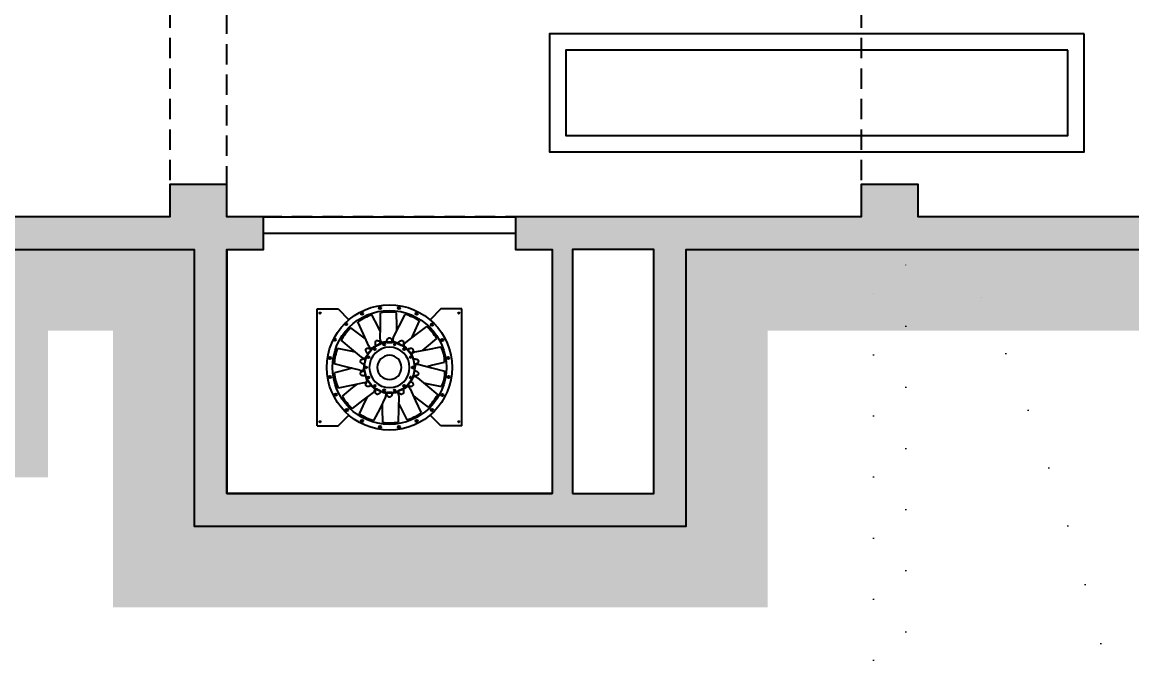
# Model space of a CAD drawing. Extents: x -5598 to 26293, y -3808 to 13850.
# Drawn here: x 2608 to 3973, y -503 to 279 of the extents above; entities that cross this region are included whole.
import ezdxf

# ---------------------------------------------------------------- set-up
doc = ezdxf.new("R2010")
doc.units = 0
doc.header["$LTSCALE"] = 100
doc.header["$MEASUREMENT"] = 0
doc.linetypes.add('DOT', pattern=[0.25, 0, -0.25])
doc.linetypes.add('HIDDEN', pattern=[0.375, 0.25, -0.125])
for name, color, linetype in [('IZ', 7, 'Continuous'), ('KOLON', 7, 'Continuous'), ('MEKANIK', 7, 'Continuous'), ('OLCU DIS', 7, 'Continuous'), ('SOLID', 7, 'Continuous'), ('TARAMA', 7, 'Continuous'), ('TEFRIS', 7, 'Continuous')]:
    doc.layers.add(name, color=color, linetype=linetype)
doc.layers.add('Y-DUVAR BIMS', color=14, linetype='Continuous', lineweight=25)
doc.layers.add('YOLLAR', color=7, linetype='Continuous', lineweight=15)
doc.styles.add('olcu', font='romans.shx', dxfattribs={"width": 0.5})
doc.dimstyles.new('1-200', dxfattribs={"dimtxt": 40, "dimasz": 2, "dimexe": 0, "dimexo": 0, "dimgap": 10, "dimtad": 1, "dimdec": 4, "dimrnd": 0.1, "dimzin": 9, "dimdsep": 46, "dimtxsty": 'olcu', "dimblk1": 'SOL', "dimblk2": 'SAG', "dimsah": 1, "dimcen": 0, "dimse1": 1, "dimse2": 1, "dimclre": 13, "dimadec": 0, "dimazin": 0, "dimtfac": 1, "dimtdec": 4, "dimtix": 1, "dimtmove": 2, "dimatfit": 2, "dimldrblk": 'SOL', "dimfxl": 0, "dimtolj": 1, "dimarcsym": 0})
pattern_1 = [(45, (-5880, 61457.253), (-17.6776695, 17.6776695), []), (45, (-5862.322, 61457.253), (-17.6776695, 17.6776695), [12.5, -6.25])]

# ---------------------------------------------------------------- blocks, each defined once
blk = doc.blocks.new('*U550')
at = {"color": 0, "linetype": 'ByBlock', "ltscale": 3}
for p, q in [((-2225, -12900), (-2225, -12322)), ((-2185, -12940), (-2185, -12322))]:
    blk.add_line(p, q, dxfattribs=at)
at = {"color": 56, "linetype": 'ByBlock', "ltscale": 3}
blk.add_arc((-4466.2, -13432.5), 2598, 12.3365, 25.354, dxfattribs=at)
at = {"color": 0, "linetype": 'ByBlock', "ltscale": 3}
blk.add_arc((-1229.2, -14900), 2140, 99.4361, 155.3902, dxfattribs=at)
at = {"color": 16, "linetype": 'ByBlock', "ltscale": 3}
for radius, start in [(2112.5, 99.0791), (2107.5, 98.9632)]:
    blk.add_arc((-1229.2, -14900), radius, start, 155.3902, dxfattribs=at)
blk = doc.blocks.new('TASIYICI SISTEM (1.BODRUM KAT)')
at = {"layer": 'TARAMA'}
h = blk.add_hatch(dxfattribs=at)
h.set_pattern_fill('ANSI33', color=253, scale=100)
h.set_pattern_definition(pattern_1)
h.paths.add_polyline_path([(-3870, -12240), (-3940, -12240), (-3940, -12280), (-4720, -12280), (-4720, -12240), (-4790, -12240), (-4790, -12280), (-4935, -12280), (-4935, -12320), (-4890, -12320), (-4890, -12620), (-5290, -12620), (-5290, -12320), (-5245, -12320), (-5245, -12280), (-5290, -12280), (-5290, -11360), (-5320, -11360), (-5320, -12280), (-5850, -12280), (-5850, -11390), (-5530, -11390), (-5530, -11360), (-5850, -11360), (-5850, -10630), (-5790, -10630), (-5790, -10540), (-5880, -10540), (-5880, -12320), (-5330, -12320), (-5330, -12660), (-4850, -12660), (-4850, -12320), (-3910, -12320), (-3910, -12500), (-3340, -12500), (-3340, -12320), (-3060, -12320), (-3060, -12660), (-2455, -12660), (-2455, -12320), (4820, -12320), (4820, -12660), (5300, -12660), (5300, -12320), (6520, -12320), (6520, -12660), (7000, -12660), (7000, -12320), (7150, -12320), (7150, -12280), (7040, -12280), (7040, -12240), (6960, -12240), (6960, -12280), (6915, -12280), (6915, -12320), (6960, -12320), (6960, -12620), (6560, -12620), (6560, -12320), (6605, -12320), (6605, -12280), (6185, -12280), (6185, -12240), (6105, -12240), (6105, -12280), (5340, -12280), (5340, -12240), (5260, -12240), (5260, -12280), (5215, -12280), (5215, -12320), (5260, -12320), (5260, -12620), (4860, -12620), (4860, -12320), (4905, -12320), (4905, -12280), (4465, -12280), (4465, -12240), (4355, -12240), (4355, -12280), (3790, -12280), (3790, -12240), (3700, -12240), (3700, -12280), (3130, -12280), (3130, -12240), (3060, -12240), (3060, -12280), (2430, -12280), (2430, -12240), (2360, -12240), (2360, -12280), (1687.5, -12280), (1687.5, -12220), (1552.5, -12220), (1552.5, -12280), (687.5, -12280), (687.5, -12220), (552.5, -12220), (552.5, -12280), (-120, -12280), (-120, -12240), (-190, -12240), (-190, -12280), (-820, -12280), (-820, -12240), (-890, -12240), (-890, -12280), (-1470, -12280), (-1470, -12240), (-1540, -12240), (-1540, -12280), (-2170, -12280), (-2170, -12240), (-2240, -12240), (-2240, -12280), (-2665, -12280), (-2665, -12320), (-2620, -12320), (-2620, -12620), (-3020, -12620), (-3020, -12320), (-2975, -12320), (-2975, -12280), (-3020, -12280), (-3020, -12240), (-3090, -12240), (-3090, -12280), (-3380, -12280), (-3380, -12460), (-3870, -12460)])
h.paths.add_polyline_path([(-2595, -12320), (-2495, -12320), (-2495, -12620), (-2595, -12620)], flags=16)
h = blk.add_hatch(dxfattribs=at)
h.set_pattern_fill('ANSI33', color=253, scale=100)
h.set_pattern_definition(pattern_1)
h.paths.add_polyline_path([(5340, -12240), (5260, -12240), (5260, -12280), (5215, -12280), (5215, -12320), (5260, -12320), (5260, -12620), (4860, -12620), (4860, -12320), (4905, -12320), (4905, -12280), (4465, -12280), (4465, -12240), (4355, -12240), (4355, -12280), (3790, -12280), (3790, -12240), (3700, -12240), (3700, -12280), (3130, -12280), (3130, -12240), (3060, -12240), (3060, -12280), (2430, -12280), (2430, -12240), (2360, -12240), (2360, -12280), (1687.5, -12280), (1687.5, -12220), (1552.5, -12220), (1552.5, -12280), (687.5, -12280), (687.5, -12220), (552.5, -12220), (552.5, -12280), (-120, -12280), (-120, -12240), (-190, -12240), (-190, -12280), (-820, -12280), (-820, -12240), (-890, -12240), (-890, -12280), (-1470, -12280), (-1470, -12240), (-1540, -12240), (-1540, -12280), (-2170, -12280), (-2170, -12240), (-2240, -12240), (-2240, -12280), (-2665, -12280), (-2665, -12320), (-2620, -12320), (-2620, -12620), (-3020, -12620), (-3020, -12320), (-2975, -12320), (-2975, -12280), (-3020, -12280), (-3020, -12240), (-3090, -12240), (-3090, -12280), (-3380, -12280), (-3380, -12460), (-3870, -12460), (-3870, -12240), (-3940, -12240), (-3940, -12280), (-3983.9, -12280), (-3983.9, -12320), (-3910, -12320), (-3910, -12500), (-3340, -12500), (-3340, -12320), (-3060, -12320), (-3060, -12660), (-2455, -12660), (-2455, -12320), (4820, -12320), (4820, -12660), (5300, -12660), (5300, -12320), (6520, -12320), (6520, -12660), (7000, -12660), (7000, -12320), (7150, -12320), (7150, -12280), (7040, -12280), (7040, -12240), (6960, -12240), (6960, -12280), (6915, -12280), (6915, -12320), (6960, -12320), (6960, -12620), (6560, -12620), (6560, -12320), (6605, -12320), (6605, -12280), (6185, -12280), (6185, -12240), (6105, -12240), (6105, -12280), (5340, -12280)])
h.paths.add_polyline_path([(-2495, -12320), (-2495, -12620), (-2595, -12620), (-2595, -12320)], flags=16)
at = {"layer": 'IZ', "color": 8, "linetype": 'HIDDEN'}
for points in [[(-3870, -12280), (-3870, -11460), (-3090, -11460), (-3090, -12280), (-3870, -12280)], [(-3020, -12280), (-3020, -11460), (-2240, -11460), (-2240, -12280), (-3020, -12280)]]:
    blk.add_lwpolyline(points, close=True, dxfattribs=at)
at = {"layer": 'KOLON', "color": 4}
for p, q in [((-3020, -12320), (-3020, -12620)), ((-3020, -12620), (-2620, -12620))]:
    blk.add_line(p, q, dxfattribs=at)
at = {"layer": 'KOLON', "color": 4, "ltscale": 5}
for points in [[(-3340, -12320), (-3060, -12320), (-3060, -12660), (-2455, -12660), (-2455, -12320), (4820, -12320)], [(-890, -12280), (-1470, -12280), (-1470, -12240), (-1540, -12240), (-1540, -12280), (-2170, -12280), (-2170, -12240), (-2240, -12240), (-2240, -12280), (-2665, -12280), (-2665, -12320), (-2620, -12320), (-2620, -12620), (-3020, -12620), (-3020, -12320), (-2975, -12320), (-2975, -12280), (-3020, -12280), (-3020, -12240), (-3090, -12240), (-3090, -12280), (-3380, -12280)]]:
    blk.add_lwpolyline(points, dxfattribs=at)
at = {"layer": 'KOLON', "color": 4}
blk.add_lwpolyline([(-2595, -12620), (-2495, -12620), (-2495, -12320), (-2595, -12320), (-2595, -12620)], dxfattribs=at)
at = {"layer": 'Y-DUVAR BIMS'}
for p, q in [((-2975, -12280), (-2665, -12280)), ((-2975, -12300), (-2665, -12300))]:
    blk.add_line(p, q, dxfattribs=at)
blk = doc.blocks.new('SOL')
at = {"color": 0}
for p, q in [((0, 30), (0, -6.96)), ((7.58, 0), (-6.97, 0))]:
    blk.add_line(p, q, dxfattribs=at)
blk.add_circle((0, 0), 3, dxfattribs=at)
blk = doc.blocks.new('SAG')
at = {"color": 0}
for p, q in [((0, -30), (0, 6.96)), ((7.58, 0), (-6.97, 0))]:
    blk.add_line(p, q, dxfattribs=at)
blk.add_circle((0, 0), 3, dxfattribs=at)
blk = doc.blocks.new('*D278')
at = {"layer": 'OLCU DIS', "color": 0, "lineweight": -2, "transparency": 16777216}
blk.add_line((10698, -695), (3427, -695), dxfattribs=at)
at = {"layer": 'OLCU DIS', "color": 0, "lineweight": -2, "transparency": 16777216, "xscale": 2, "yscale": 2, "zscale": 2, "rotation": 180}
blk.add_blockref('SAG', (3425, -695), dxfattribs=at)
at = {"layer": 'OLCU DIS', "color": 0, "lineweight": -2, "transparency": 16777216, "xscale": 2, "yscale": 2, "zscale": 2}
blk.add_blockref('SOL', (10700, -695), dxfattribs=at)
at = {"layer": 'OLCU DIS', "color": 0, "transparency": 16777216, "insert": (7062.5, -665), "char_height": 40, "attachment_point": 5, "style": 'olcu'}
blk.add_mtext('\\A1;7275', dxfattribs=at)
blk = doc.blocks.new('*D279')
at = {"layer": 'OLCU DIS', "color": 0, "lineweight": -2, "transparency": 16777216}
blk.add_line((3423, -695), (2822, -695), dxfattribs=at)
at = {"layer": 'OLCU DIS', "color": 0, "lineweight": -2, "transparency": 16777216, "xscale": 2, "yscale": 2, "zscale": 2, "rotation": 180}
blk.add_blockref('SAG', (2820, -695), dxfattribs=at)
at = {"layer": 'OLCU DIS', "color": 0, "lineweight": -2, "transparency": 16777216, "xscale": 2, "yscale": 2, "zscale": 2}
blk.add_blockref('SOL', (3425, -695), dxfattribs=at)
at = {"layer": 'OLCU DIS', "color": 0, "transparency": 16777216, "insert": (3122.5, -665), "char_height": 40, "attachment_point": 5, "style": 'olcu'}
blk.add_mtext('\\A1;605', dxfattribs=at)
blk = doc.blocks.new('*D280')
at = {"layer": 'OLCU DIS', "color": 0, "lineweight": -2, "transparency": 16777216}
blk.add_line((2818, -695), (2542, -695), dxfattribs=at)
at = {"layer": 'OLCU DIS', "color": 0, "lineweight": -2, "transparency": 16777216, "xscale": 2, "yscale": 2, "zscale": 2, "rotation": 180}
blk.add_blockref('SAG', (2540, -695), dxfattribs=at)
at = {"layer": 'OLCU DIS', "color": 0, "lineweight": -2, "transparency": 16777216, "xscale": 2, "yscale": 2, "zscale": 2}
blk.add_blockref('SOL', (2820, -695), dxfattribs=at)
at = {"layer": 'OLCU DIS', "color": 0, "transparency": 16777216, "insert": (2680, -665), "char_height": 40, "attachment_point": 5, "style": 'olcu'}
blk.add_mtext('\\A1;280', dxfattribs=at)
blk = doc.blocks.new('*D332')
at = {"layer": 'OLCU DIS', "color": 0, "lineweight": -2, "transparency": 16777216}
blk.add_line((21268, -935), (-2968, -935), dxfattribs=at)
at = {"layer": 'OLCU DIS', "color": 0, "lineweight": -2, "transparency": 16777216, "xscale": 2, "yscale": 2, "zscale": 2, "rotation": 180}
blk.add_blockref('SAG', (-2970, -935), dxfattribs=at)
at = {"layer": 'OLCU DIS', "color": 0, "lineweight": -2, "transparency": 16777216, "xscale": 2, "yscale": 2, "zscale": 2}
blk.add_blockref('SOL', (21270, -935), dxfattribs=at)
at = {"layer": 'OLCU DIS', "color": 0, "transparency": 16777216, "insert": (9295.6, -905), "char_height": 40, "attachment_point": 5, "style": 'olcu'}
blk.add_mtext('\\A1;24240', dxfattribs=at)
blk = doc.blocks.new('ALR_AKSIYEL_FAN')
at = {"color": 0}
for p, q in [((-89, 71.9), (-63.2, 71.9)), ((-89, -71.9), (-89, 71.9)), ((-63.2, 71.9), (-49.9, 58.7)), ((63.2, 71.9), (49.9, 58.7)), ((89, 71.9), (63.2, 71.9)), ((89, -71.9), (89, 71.9)), ((-16.4, 26.4), (-10.4, 29.2)), ((-10.8, 29.3), (-16.2, 26.7)), ((-11.1, 28.8), (-15.6, 26.7)), ((-10.7, 29.1), (-11.1, 28.8)), ((-10.8, 29.3), (-10.7, 29.1)), ((3.3, 31.1), (-3.3, 31.1)), ((-3.3, 30.8), (3.3, 30.8)), ((-3, 31.1), (-3, 30.8)), ((3, 31.1), (-3, 31.1)), ((3, 31.1), (3, 30.8)), ((5.3, 28.4), (6.1, 29.2)), ((5.3, 28.4), (5.6, 27.3)), ((7.2, 29), (6.1, 29.2)), ((7.5, 27.9), (6.7, 27)), ((7.5, 27.9), (7.2, 29)), ((10.4, 29.2), (16.4, 26.4)), ((10.8, 29.3), (10.7, 29.1)), ((16.2, 26.7), (10.8, 29.3)), ((-26.2, 16.6), (-22.1, 21.8)), ((-22.4, 21.7), (-26.1, 17)), ((-26.1, 17), (-25.9, 16.9)), ((-25.9, 16.9), (-25.6, 17.3)), ((-22.5, 21.1), (-25.6, 17.3)), ((-22.2, 21.5), (-22.5, 21.1)), ((-22.4, 21.7), (-22.2, 21.5)), ((-18.2, 23.7), (-19, 23)), ((-18.9, 21.8), (-19, 23)), ((-18.9, 21.8), (-17.8, 21.4)), ((-17.1, 23.3), (-18.2, 23.7)), ((-16.9, 22.1), (-17.8, 21.4)), ((-17.1, 23.3), (-16.9, 22.1)), ((-16.2, 26.7), (-16, 26.5)), ((-16, 26.5), (-15.6, 26.7)), ((6.7, 27), (5.6, 27.3)), ((16.2, 26.7), (16, 26.5)), ((22.1, 21.8), (26.2, 16.6)), ((22.4, 21.7), (22.2, 21.5)), ((26.1, 17), (22.4, 21.7)), ((26.1, 17), (25.9, 16.9)), ((-29.6, 9.8), (-30.9, 4)), ((-30.9, 4), (-30.7, 4)), ((-30.8, 3.6), (-29.3, 10.1)), ((-30.7, 4), (-30.6, 4.4)), ((-29.5, 9.3), (-30.6, 4.4)), ((-28.8, 1.1), (-29.8, 0.6)), ((-29.8, 0.6), (-29.8, -0.6)), ((-29.6, 9.8), (-29.4, 9.8)), ((-29.4, 9.8), (-29.5, 9.3)), ((-28.8, 1.1), (-27.8, 0.6)), ((-27.8, 0.6), (-27.8, -0.6)), ((25.5, 13.5), (24.8, 12.6)), ((25.3, 11.6), (24.8, 12.6)), ((26.5, 11.5), (25.3, 11.6)), ((25.5, 13.5), (26.6, 13.5)), ((26.5, 11.5), (27.1, 12.4)), ((27.1, 12.4), (26.6, 13.5)), ((29.3, 10.1), (30.8, 3.6)), ((29.6, 9.8), (29.4, 9.8)), ((31, 3.7), (29.5, 10.2)), ((30.9, 4), (30.7, 4)), ((-30.9, -4), (-29.6, -9.8)), ((-30.9, -4), (-30.7, -4)), ((-29.3, -10.1), (-30.8, -3.6)), ((-30.7, -4), (-30.6, -4.4)), ((-30.6, -4.4), (-29.5, -9.3)), ((-28.8, -1.1), (-29.8, -0.6)), ((-29.6, -9.8), (-29.4, -9.8)), ((-29.4, -9.8), (-29.5, -9.3)), ((-28.8, -1.1), (-27.8, -0.6)), ((24.8, -12.6), (25.3, -11.6)), ((25.5, -13.5), (24.8, -12.6)), ((26.5, -11.5), (25.3, -11.6)), ((25.5, -13.5), (26.6, -13.5)), ((26.5, -11.5), (27.1, -12.4)), ((26.6, -13.5), (27.1, -12.4)), ((30.8, -3.6), (29.3, -10.1)), ((29.6, -9.8), (29.4, -9.8)), ((29.6, -9.8), (30.9, -4)), ((30.9, -4), (30.7, -4)), ((-22.1, -21.8), (-26.2, -16.6)), ((-26.1, -17), (-25.9, -16.9)), ((-26.1, -17), (-22.4, -21.7)), ((-25.9, -16.9), (-25.6, -17.3)), ((-25.6, -17.3), (-22.5, -21.1)), ((-22.2, -21.5), (-22.5, -21.1)), ((-22.4, -21.7), (-22.2, -21.5)), ((-18.9, -21.8), (-19, -23)), ((-19, -23), (-18.2, -23.7)), ((-18.9, -21.8), (-17.8, -21.4)), ((-17.1, -23.3), (-18.2, -23.7)), ((-17.8, -21.4), (-16.9, -22.1)), ((-17.1, -23.3), (-16.9, -22.1)), ((-10.4, -29.2), (-16.4, -26.4)), ((-16.2, -26.7), (-16, -26.5)), ((-16.2, -26.7), (-10.8, -29.3)), ((-16, -26.5), (-15.6, -26.7)), ((-15.6, -26.7), (-11.1, -28.8)), ((5.3, -28.4), (5.6, -27.3)), ((5.6, -27.3), (6.7, -27)), ((7.5, -27.9), (6.7, -27)), ((16.4, -26.4), (10.4, -29.2)), ((10.8, -29.3), (16.2, -26.7)), ((16.2, -26.7), (16, -26.5)), ((26.2, -16.6), (22.1, -21.8)), ((22.4, -21.7), (22.2, -21.5)), ((22.4, -21.7), (26.1, -17)), ((26.1, -17), (25.9, -16.9)), ((-10.7, -29.1), (-11.1, -28.8)), ((-10.8, -29.3), (-10.7, -29.1)), ((3.3, -30.8), (-3.3, -30.8)), ((-3.3, -31.1), (3.3, -31.1)), ((-3, -30.8), (-2.5, -30.8)), ((-3, -31.1), (-3, -30.8)), ((-3, -31.1), (3, -31.1)), ((3, -31.1), (3, -30.8)), ((5.3, -28.4), (6.1, -29.2)), ((6.1, -29.2), (7.2, -29)), ((7.5, -27.9), (7.2, -29)), ((10.8, -29.3), (10.7, -29.1)), ((-63.2, -71.9), (-49.9, -58.7)), ((63.2, -71.9), (49.9, -58.7)), ((-89, -71.9), (-63.2, -71.9)), ((89, -71.9), (63.2, -71.9))]:
    blk.add_line(p, q, dxfattribs=at)
for points in [[(-25.5, 26.3), (-32.1, 41), (-38.9, 55.9)], [(-11.3, 44.4), (-14, 49.7), (-21.5, 64.6)], [(-11.5, 34.8), (-11.1, 50.9), (-10.8, 67.2)], [(4.7, 36.3), (12, 50.7), (19.5, 65.2)], [(9.1, 44.9), (9, 50.9), (8.6, 67.5)], [(27.6, 36.5), (30.1, 41.9), (37.1, 57.1)], [(-29.4, 35.1), (-34.2, 38.7), (-47.4, 48.8)], [(20, 30.7), (32.8, 40.4), (45.8, 50.3)], [(-34.4, 12.7), (-46.7, 23), (-59.3, 33.5)], [(40.7, 20.9), (45.4, 24.7), (58.2, 35.4)], [(-41.7, 18.8), (-47.6, 20.1), (-63.9, 23.4)], [(31.3, 19), (47.1, 22.2), (63.1, 25.5)], [(-36.5, -3.5), (-52.1, 0.5), (-67.9, 4.5)], [(36.5, 3.5), (52.1, -0.5), (67.9, -4.5)], [(45.8, 1.1), (51.6, 2.6), (67.7, 6.6)], [(-45.8, -1.1), (-51.6, -2.6), (-67.7, -6.6)], [(34.4, -12.7), (46.7, -23), (59.3, -33.5)], [(-31.3, -19), (-47.1, -22.2), (-63.1, -25.5)], [(-40.7, -20.9), (-45.4, -24.7), (-58.2, -35.4)], [(25.5, -26.3), (32.1, -41), (38.9, -55.9)], [(41.7, -18.8), (47.6, -20.1), (63.9, -23.4)], [(-20, -30.7), (-32.8, -40.4), (-45.8, -50.3)], [(-27.6, -36.5), (-30.1, -41.9), (-37.1, -57.1)], [(-4.7, -36.3), (-12, -50.7), (-19.5, -65.2)], [(11.5, -34.8), (11.1, -50.9), (10.8, -67.2)], [(29.4, -35.1), (34.2, -38.7), (47.4, -48.8)], [(-9.1, -44.9), (-9, -50.9), (-8.6, -67.5)], [(11.3, -44.4), (14, -49.7), (21.5, -64.6)]]:
    blk.add_lwpolyline(points, dxfattribs=at)
for points in [[(-16.5, 26.5, -0.062307), (-17.2, 28.6, -0.075513), (-17.3, 30.4, -0.107069), (-16.7, 32.1, -0.14954), (-15.8, 32.9, -0.14954), (-14.6, 33.1, -0.107069), (-13, 32.5, -0.075513), (-11.7, 31.3, -0.062307), (-10.5, 29.4, -0.062307)], [(-3.3, 31.1, -0.062307), (-3.1, 33.2, -0.075513), (-2.4, 34.9, -0.107069), (-1.2, 36.1, -0.14954), (0, 36.5, -0.14954), (1.2, 36.1, -0.107069), (2.4, 34.9, -0.075513), (3.1, 33.2, -0.062307), (3.3, 31.1, -0.062307)], [(10.5, 29.4, -0.062307), (11.7, 31.3, -0.075513), (13, 32.5, -0.107069), (14.6, 33.1, -0.14954), (15.8, 32.9, -0.14954), (16.7, 32.1, -0.107069), (17.3, 30.4, -0.075513), (17.2, 28.6, -0.062307), (16.5, 26.5, -0.062307)], [(-26.4, 16.8, -0.062307), (-27.9, 18.3, -0.075513), (-28.8, 19.9, -0.107069), (-29, 21.6, -0.14954), (-28.5, 22.8, -0.14954), (-27.5, 23.5, -0.107069), (-25.8, 23.6, -0.075513), (-24.1, 23.1, -0.062307), (-22.2, 22, -0.062307)], [(22.2, 22, -0.062307), (24.1, 23.1, -0.075513), (25.8, 23.6, -0.107069), (27.5, 23.5, -0.14954), (28.5, 22.8, -0.14954), (29, 21.6, -0.107069), (28.8, 19.9, -0.075513), (27.9, 18.3, -0.062307), (26.4, 16.8, -0.062307)], [(-31, 3.7, -0.062307), (-33.1, 4.4, -0.075513), (-34.6, 5.5, -0.107069), (-35.5, 6.9, -0.14954), (-35.6, 8.1, -0.14954), (-35, 9.2, -0.107069), (-33.5, 10.1, -0.075513), (-31.7, 10.4, -0.062307), (-29.5, 10.2, -0.062307)], [(29.5, 10.2, -0.062307), (31.7, 10.4, -0.075513), (33.5, 10.1, -0.107069), (35, 9.2, -0.14954), (35.6, 8.1, -0.14954), (35.5, 6.9, -0.107069), (34.6, 5.5, -0.075513), (33.1, 4.4, -0.062307), (31, 3.7, -0.062307)], [(-29.5, -10.2, -0.062307), (-31.7, -10.4, -0.075513), (-33.5, -10.1, -0.107069), (-35, -9.2, -0.14954), (-35.6, -8.1, -0.14954), (-35.5, -6.9, -0.107069), (-34.6, -5.5, -0.075513), (-33.1, -4.4, -0.062307), (-31, -3.7, -0.062307)], [(31, -3.7, -0.062307), (33.1, -4.4, -0.075513), (34.6, -5.5, -0.107069), (35.5, -6.9, -0.14954), (35.6, -8.1, -0.14954), (35, -9.2, -0.107069), (33.5, -10.1, -0.075513), (31.7, -10.4, -0.062307), (29.5, -10.2, -0.062307)], [(-22.2, -22, -0.062307), (-24.1, -23.1, -0.075513), (-25.8, -23.6, -0.107069), (-27.5, -23.5, -0.14954), (-28.5, -22.8, -0.14954), (-29, -21.6, -0.107069), (-28.8, -19.9, -0.075513), (-27.9, -18.3, -0.062307), (-26.4, -16.8, -0.062307)], [(-10.5, -29.4, -0.062307), (-11.7, -31.3, -0.075513), (-13, -32.5, -0.107069), (-14.6, -33.1, -0.14954), (-15.8, -32.9, -0.14954), (-16.7, -32.1, -0.107069), (-17.3, -30.4, -0.075513), (-17.2, -28.6, -0.062307), (-16.5, -26.5, -0.062307)], [(16.5, -26.5, -0.062307), (17.2, -28.6, -0.075513), (17.3, -30.4, -0.107069), (16.7, -32.1, -0.14954), (15.8, -32.9, -0.14954), (14.6, -33.1, -0.107069), (13, -32.5, -0.075513), (11.7, -31.3, -0.062307), (10.5, -29.4, -0.062307)], [(26.4, -16.8, -0.062307), (27.9, -18.3, -0.075513), (28.8, -19.9, -0.107069), (29, -21.6, -0.14954), (28.5, -22.8, -0.14954), (27.5, -23.5, -0.107069), (25.8, -23.6, -0.075513), (24.1, -23.1, -0.062307), (22.2, -22, -0.062307)], [(3.3, -31.1, -0.062307), (3.1, -33.2, -0.075513), (2.4, -34.9, -0.107069), (1.2, -36.1, -0.14954), (0, -36.5, -0.14954), (-1.2, -36.1, -0.107069), (-2.4, -34.9, -0.075513), (-3.1, -33.2, -0.062307), (-3.3, -31.1, -0.062307)]]:
    blk.add_lwpolyline(points, format="xyb", dxfattribs=at)
for centre, radius in [((0, 0), 77), ((0, 0), 70), ((-11.6, 73.1), 1.46), ((11.6, 73.1), 1.46), ((-85.3, 66.8), 0.773), ((-53.4, 53.4), 1.46), ((-33.6, 66), 1.46), ((33.6, 66), 1.46), ((52.4, 52.4), 1.46), ((-67.3, 34.3), 1.46), ((-6.4, 28.1), 1.24), ((-6.4, 28.1), 0.619), ((6.4, 28.1), 0.619), ((64.9, 33.6), 1.46), ((-26, 12.5), 1.24), ((-18, 22.5), 0.619), ((18, 22.5), 1.24), ((18, 22.5), 0.619), ((-73.1, 11.6), 1.46), ((-28.8, 0), 0.619), ((-26, 12.5), 0.619), ((26, 12.5), 0.619), ((28.8, 0), 1.24), ((28.8, 0), 0.619), ((72, 11.6), 1.46), ((-73.1, -11.6), 1.46), ((-26, -12.5), 1.24), ((-26, -12.5), 0.619), ((26, -12.5), 0.619), ((72.7, -11.7), 1.46), ((-18, -22.5), 0.619), ((-6.4, -28.1), 1.24), ((18, -22.5), 1.24), ((18, -22.5), 0.619), ((-66, -33.6), 1.46), ((-6.4, -28.1), 0.619), ((6.4, -28.1), 0.619), ((65.2, -33.8), 1.46), ((-52.4, -52.4), 1.46), ((52.4, -52.4), 1.46), ((-85.3, -66.8), 0.773), ((-33.6, -66), 1.46), ((33.6, -66), 1.46), ((-11.6, -73.1), 1.46), ((11.6, -73.1), 1.46)]:
    blk.add_circle(centre, radius, dxfattribs=at)
at = {"color": 0, "linetype": 'ByBlock'}
for centre in [(85.3, 66.8), (85.3, -66.8)]:
    blk.add_circle(centre, 0.773, dxfattribs=at)
at = {"color": 0}
for centre, radius, start, end in [((0, 0), 68.1, 108.4329, 124.8163), ((0, 0), 68.1, 82.7186, 99.102), ((0, 0), 68.1, 57.0043, 73.3878), ((0, 0), 68.1, 134.1471, 150.5306), ((0, 0), 68.1, 31.29, 47.6735), ((-4.1, 34.8), 7.43, 180, 215.2066), ((7.4, -7.6), 41.1, 110.5334, 115.7143), ((0, 0), 31, 96.1018, 109.6124), ((-3.3, -10), 41.1, 90, 99.5401), ((3.3, -10), 41.1, 84.8191, 90), ((0, 0), 31, 70.3876, 83.8982), ((11.4, 33.1), 7.43, 154.2857, 189.4923), ((-7.4, -7.6), 41.1, 64.2857, 73.8258), ((24.6, 24.9), 7.43, 128.5714, 163.778), ((0, 0), 68.1, 159.8614, 176.2449), ((5.8, -8.9), 41.1, 141.4286, 150.9686), ((10.5, 1), 41.1, 161.962, 167.1429), ((0, 0), 31, 147.5304, 161.041), ((-18.8, 29.6), 7.43, 205.7143, 240.9209), ((0, 0), 24.8, 90, 270), ((1.3, -10.5), 41.1, 115.7143, 125.2543), ((9.9, -3.6), 41.1, 136.2477, 141.4286), ((0, 0), 31, 121.8161, 135.3267), ((0, 0), 14.9, 90, 270), ((0, 0), 24.8, 270, 90), ((0, 0), 14.9, 270, 90), ((0, 0), 31, 44.6733, 58.1839), ((-1.3, -10.5), 41.1, 59.1049, 64.2857), ((-9.9, -3.6), 41.1, 38.5714, 48.1115), ((0, 0), 31, 18.959, 32.4696), ((-5.8, -8.9), 41.1, 33.3906, 38.5714), ((33, 11.7), 7.43, 102.8571, 138.0637), ((-10.5, 1), 41.1, 12.8571, 22.3972), ((30.5, 7.5), 37.3, 358.6786, 28.8563), ((-29.7, 18.5), 7.43, 231.4286, 266.6352), ((9, -5.5), 41.1, 167.1429, 176.6829), ((9, 5.5), 41.1, 187.6763, 192.8571), ((0, 0), 31, 173.2447, 186.7553), ((0, 0), 31, 353.2447, 6.7553), ((-9, -5.5), 41.1, 7.6763, 12.8571), ((-9, 5.5), 41.1, 347.1429, 356.6829), ((34.8, -3.8), 7.43, 77.1429, 112.3494), ((0, 0), 68.1, 185.5757, 201.9592), ((-34.8, 3.8), 7.43, 257.1429, 292.3494), ((10.5, -1), 41.1, 192.8571, 202.3972), ((0, 0), 31, 198.959, 212.4696), ((0, 0), 31, 327.5304, 341.041), ((-5.8, 8.9), 41.1, 321.4286, 330.9686), ((-10.5, -1), 41.1, 341.962, 347.1429), ((29.7, -18.5), 7.43, 51.4286, 86.6352), ((34.4, -7.3), 33.6, 331.2805, 4.8259), ((-33, -11.7), 7.43, 282.8571, 318.0637), ((5.8, 8.9), 41.1, 213.3906, 218.5714), ((9.9, 3.6), 41.1, 218.5714, 228.1115), ((0, 0), 31, 224.6733, 238.1839), ((-24.6, -24.9), 7.43, 308.5714, 343.778), ((1.3, 10.5), 41.1, 239.1049, 244.2857), ((0, 0), 31, 301.8161, 315.3267), ((-1.3, 10.5), 41.1, 295.7143, 305.2543), ((-9.9, 3.6), 41.1, 316.2477, 321.4286), ((18.8, -29.6), 7.43, 25.7143, 60.9209), ((0, 0), 68.1, 211.29, 227.6735), ((7.4, 7.6), 41.1, 244.2857, 253.8258), ((0, 0), 31, 250.3876, 263.8982), ((-3.3, 10), 41.1, 264.8191, 270), ((-11.4, -33.1), 7.43, 334.2857, 9.4923), ((0, 0), 31, 276.1018, 289.6124), ((3.3, 10), 41.1, 270, 279.5401), ((-7.4, 7.6), 41.1, 290.5334, 295.7143), ((4.1, -34.8), 7.43, 0, 35.2066), ((0, 0), 68.1, 314.1471, 330.5306), ((0, 0), 68.1, 237.0043, 253.3878), ((0, 0), 68.1, 262.7186, 279.102), ((0, 0), 68.1, 288.4329, 304.8163)]:
    blk.add_arc(centre, radius, start, end, dxfattribs=at)

msp = doc.modelspace()

# ---------------------------------------------------------------- linework, layer by layer
at = {"layer": 'MEKANIK', "color": 60}
msp.add_lwpolyline([(3893.96848, 245), (3276.96848, 245), (3276.96848, 140), (3893.96848, 140)], close=True, dxfattribs=at)
at = {"layer": 'SOLID', "color": 251, "const_width": 100}
msp.add_lwpolyline([(12930, -2170.58484), (12930, -390), (12350, -390), (12350, -50), (11230, -50), (11230, -390), (10650, -390), (10650, -50), (3475, -50), (3475, -390), (2770, -390), (2770, -50), (2590, -50), (2590, -230), (1920, -230), (1920, -50), (1080, -50), (1080, -390), (500, -390), (500, -50), (-50, -50), (-50, 1700), (-2990.23412, 1700)], dxfattribs=at)
at = {"layer": 'TEFRIS', "color": 16}
msp.add_lwpolyline([(3913.96848, 265), (3256.96848, 265), (3256.96848, 120), (3913.96848, 120)], close=True, dxfattribs=at)

# ---------------------------------------------------------------- block references
at = {"layer": 'KOLON'}
msp.add_blockref('TASIYICI SISTEM (1.BODRUM KAT)', (5880, 12320), dxfattribs=at)
at = {"layer": 'MEKANIK', "color": 60}
msp.add_blockref('ALR_AKSIYEL_FAN', (3060, -145), dxfattribs=at)
at = {"layer": 'YOLLAR', "color": 9, "linetype": 'DOT'}
msp.add_blockref('*U550', (5880, 12320.00004), dxfattribs=at)

# ---------------------------------------------------------------- dimensions: what is measured, and where the dimension line sits
at = {"layer": 'OLCU DIS', "color": 7}
dim = msp.add_linear_dim(base=(-2970, -935), p1=(21270, -635), p2=(-2970, 7535), dimstyle='1-200', dxfattribs=at)
dim.commit()
dim.dimension.update_dxf_attribs({"geometry": '*D332', "text_midpoint": (9295.63768, -905), "dimtype": 160})
for base, p1, p2, picture, middle in [((2540, -695), (2820, 0), (2540, -180), '*D280', (2680, -665)), ((2820, -695), (3425, 0), (2820, 0), '*D279', (3122.5, -665)), ((3425, -695), (10700, 0), (3425, 0), '*D278', (7062.5, -665))]:
    dim = msp.add_linear_dim(base=base, p1=p1, p2=p2, dimstyle='1-200', dxfattribs=at)
    dim.commit()
    dim.dimension.update_dxf_attribs({"geometry": picture, "text_midpoint": middle})

doc.saveas('drawing.dxf')
